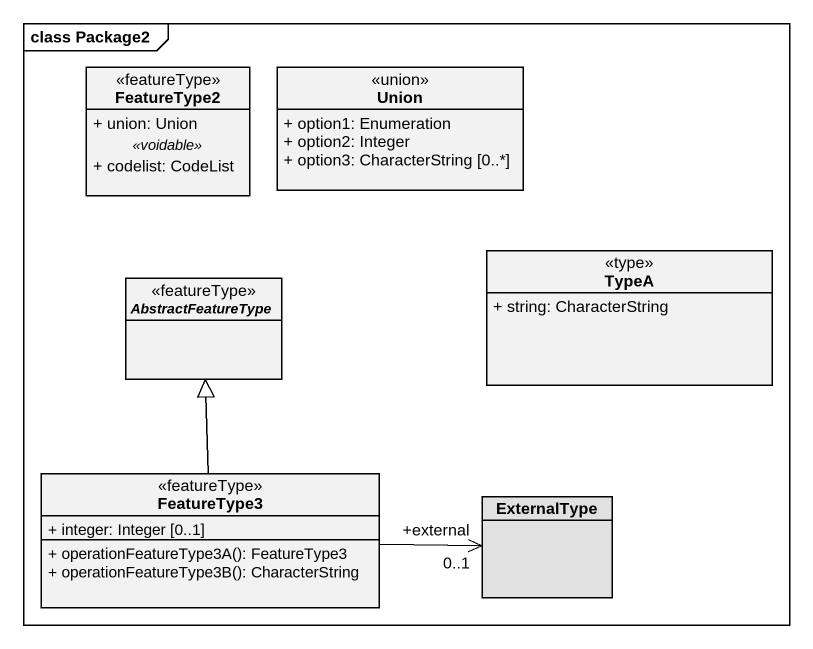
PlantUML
@startuml
mainframe class Package2
hide circle
hide empty members
skinparam classAttributeIconSize 0
class FeatureType2 <<featureType>> {
  + union: Union
  .. <<voidable>> ..
  + codelist: CodeList
}
class Union <<union>> {
  + option1: Enumeration
  + option2: Integer
  + option3: CharacterString [0..*]
}
class TypeA <<type>> {
  + string: CharacterString
}
abstract class AbstractFeatureType <<featureType>>
class FeatureType3 <<featureType>> {
  + integer: Integer [0..1]
  + operationFeatureType3A(): FeatureType3
  + operationFeatureType3B(): CharacterString
}
class ExternalType #E1E1E1
FeatureType3 -up-|> AbstractFeatureType
FeatureType3 -right-> "+external\n0..1" ExternalType
@enduml
